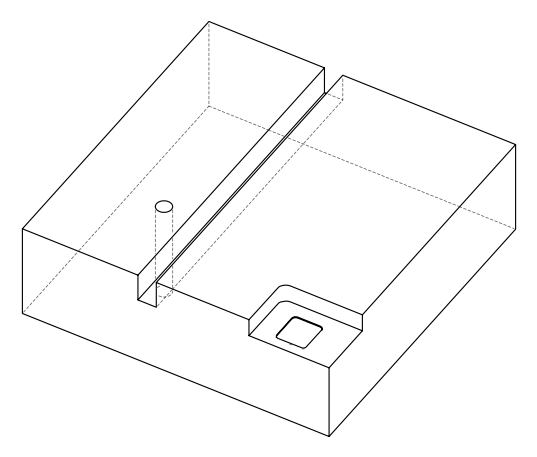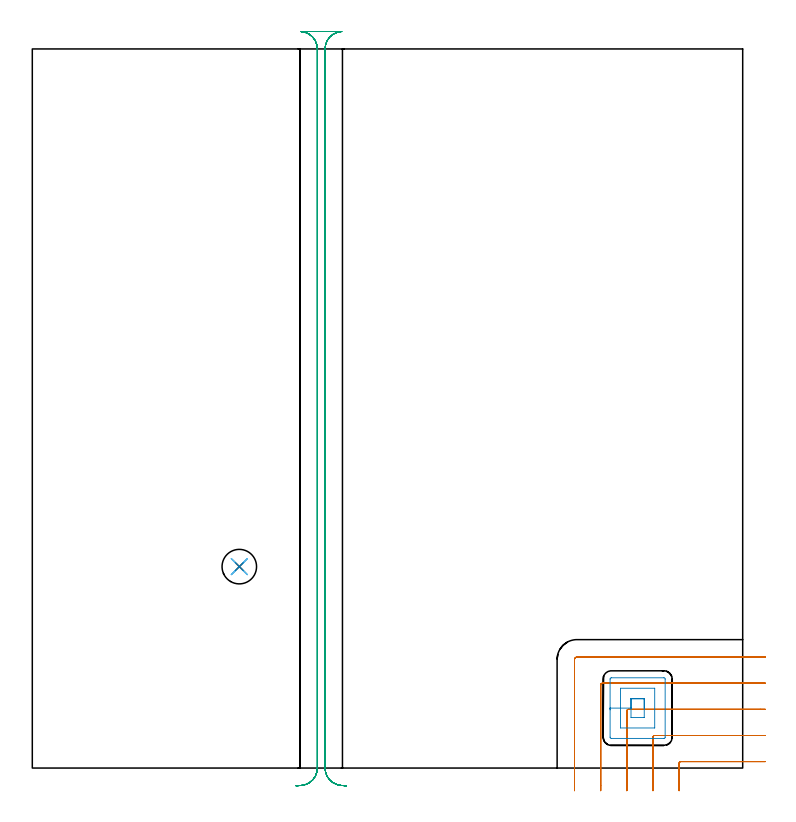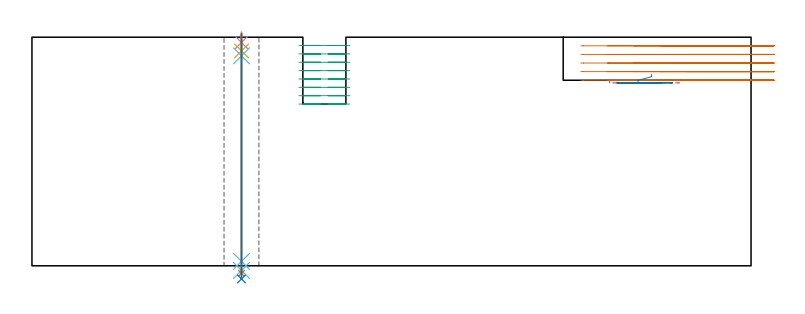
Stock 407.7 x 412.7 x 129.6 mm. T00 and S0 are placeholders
(PLAN: 8 operations, 7 tool changes, 24.1 min)
(1 MILL_CORNER_NOTCH_RECTANGULAR | CORNER_NOTCH_RECTANGULAR | UGT0201_094 | Follow Part, ap 5, ae 75% | 6.93 min | 190845 mm3)
(2 MILL_RECTANGULAR_POCKET | POCKET_RECTANGULAR_STRAIGHT | NXT0201_009 | Follow Part, ap 2, ae 75% | 0.62 min | 2519 mm3)
(3 MILL_RECTANGULAR_SLOT | SLOT_RECTANGULAR | UGT0201_094 | Follow Part, ap 5, ae 75% | 14.77 min | 381845 mm3)
(4 SPOT_DRILL | STEP1HOLE | NXT0321_9005460120000 | 0.05 min | 181 mm3)
(5 DRILL_BLIND_HOLE_INTO_CENTER | STEP1HOLE | NXT0301_023 | 0.04 min | 23 mm3)
(6 GUN_DRILL_THROUGH_HOLE | STEP1HOLE | UGT0307_001 | 0.58 min | 2483 mm3)
(7 SPADE_DRILL_TO_ENLARGE_THROUGH_HOLE | STEP1HOLE | UGT0306_003 | 0.55 min | 13095 mm3)
(8 DRILL_TO_ENLARGE_THROUGH_HOLE | STEP1HOLE | UGT0301_264 | 0.56 min | 24002 mm3)
(TOOL UGT0201_094 | End mill 20 mm | D20 FL38 Z4)
(TOOL NXT0201_009 | ENDMILL 8mm [2P460-0800-NA 1630] | D8 FL26 Z6)
(TOOL NXT0321_9005460120000 | NC Spot Drill, 142deg, 12mm, Carbide, Uncoated | D12 PA142 FL30 Z2)
(TOOL NXT0301_023 | Carbide Drill 5.2mm [860.1-0520-016A1-MM 2214] | D5.2 PA140 FL28 Z2)
(TOOL UGT0307_001 | Gun Drill 5 mm | D5 PA130 FL24 Z1)
(TOOL UGT0306_003 | Spade Drill 12.5mm | D12.5 PA132 FL10 Z2)
(TOOL UGT0301_264 | Twist Drill 19.8 mm | D19.8 PA118 FL140 Z2)
(OP 1 MILL_CORNER_NOTCH_RECTANGULAR)
G17 G21 G94 G90
T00 M6
G54
G17 G0 G90 X420.7 Y3.7 S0 M3
G43 Z139.6 H0
Z124.72
G94 G1 X417.7 F250.
X372.194 F500.
G3 X371.2 Y2.706 R1.
G1 Y-10.
Y-13. F250.
G0 Z139.6
X420.7 Y18.7
Z124.72
G1 X417.7
X357.194 F500.
G3 X356.2 Y17.706 R1.
G1 Y-10.
Y-13. F250.
G0 Z139.6
X420.7 Y33.7
Z124.72
G1 X417.7
X342.195 F500.
G3 X341.2 Y32.705 R1.
G1 Y-10.
Y-13. F250.
G0 Z139.6
X420.7 Y48.7
Z124.72
G1 X417.7
X327.195 F500.
G3 X326.2 Y47.705 R1.
G1 Y-10.
Y-13. F250.
G0 Z139.6
X420.7 Y63.7
Z124.72
G1 X417.7
X312.6 F500.
G3 X311.2 Y62.3 R1.4
G1 Y-10.
Y-13. F250.
G0 Z139.6
X420.7 Y3.7
Z119.84
G1 X417.7
X372.194 F500.
G3 X371.2 Y2.706 R1.
G1 Y-10.
Y-13. F250.
G0 Z139.6
X420.7 Y18.7
Z119.84
G1 X417.7
X357.194 F500.
G3 X356.2 Y17.706 R1.
G1 Y-10.
Y-13. F250.
G0 Z139.6
X420.7 Y33.7
Z119.84
G1 X417.7
X342.195 F500.
G3 X341.2 Y32.705 R1.
G1 Y-10.
Y-13. F250.
G0 Z139.6
X420.7 Y48.7
Z119.84
G1 X417.7
X327.195 F500.
G3 X326.2 Y47.705 R1.
G1 Y-10.
Y-13. F250.
G0 Z139.6
X420.7 Y63.7
Z119.84
G1 X417.7
X312.6 F500.
G3 X311.2 Y62.3 R1.4
G1 Y-10.
Y-13. F250.
G0 Z139.6
X420.7 Y3.7
Z114.96
G1 X417.7
X372.194 F500.
G3 X371.2 Y2.706 R1.
G1 Y-10.
Y-13. F250.
G0 Z139.6
X420.7 Y18.7
Z114.96
G1 X417.7
X357.194 F500.
G3 X356.2 Y17.706 R1.
G1 Y-10.
Y-13. F250.
G0 Z139.6
X420.7 Y33.7
Z114.96
G1 X417.7
X342.195 F500.
G3 X341.2 Y32.705 R1.
G1 Y-10.
Y-13. F250.
G0 Z139.6
X420.7 Y48.7
Z114.96
G1 X417.7
X327.195 F500.
G3 X326.2 Y47.705 R1.
G1 Y-10.
Y-13. F250.
G0 Z139.6
X420.7 Y63.7
Z114.96
G1 X417.7
X312.6 F500.
G3 X311.2 Y62.3 R1.4
G1 Y-10.
Y-13. F250.
G0 Z139.6
X420.7 Y3.7
Z110.08
G1 X417.7
X372.194 F500.
G3 X371.2 Y2.706 R1.
G1 Y-10.
Y-13. F250.
G0 Z139.6
X420.7 Y18.7
Z110.08
G1 X417.7
X357.194 F500.
G3 X356.2 Y17.706 R1.
G1 Y-10.
Y-13. F250.
G0 Z139.6
X420.7 Y33.7
Z110.08
G1 X417.7
X342.195 F500.
G3 X341.2 Y32.705 R1.
G1 Y-10.
Y-13. F250.
G0 Z139.6
X420.7 Y48.7
Z110.08
G1 X417.7
X327.195 F500.
G3 X326.2 Y47.705 R1.
G1 Y-10.
Y-13. F250.
G0 Z139.6
X420.7 Y63.7
Z110.08
G1 X417.7
X312.6 F500.
G3 X311.2 Y62.3 R1.4
G1 Y-10.
Y-13. F250.
G0 Z139.6
X420.7 Y3.7
Z105.2
G1 X417.7
X372.194 F500.
G3 X371.2 Y2.706 R1.
G1 Y-10.
Y-13. F250.
G0 Z139.6
X420.7 Y18.7
Z105.2
G1 X417.7
X357.194 F500.
G3 X356.2 Y17.706 R1.
G1 Y-10.
Y-13. F250.
G0 Z139.6
X420.7 Y33.7
Z105.2
G1 X417.7
X342.195 F500.
G3 X341.2 Y32.705 R1.
G1 Y-10.
Y-13. F250.
G0 Z139.6
X420.7 Y48.7
Z105.2
G1 X417.7
X327.195 F500.
G3 X326.2 Y47.705 R1.
G1 Y-10.
Y-13. F250.
G0 Z139.6
X420.7 Y63.7
Z105.2
G1 X417.7
X312.6 F500.
G3 X311.2 Y62.3 R1.4
G1 Y-10.
Y-13. F250.
G0 Z139.6
M5
M2
(OP 2 MILL_RECTANGULAR_POCKET)
G17 G21 G94 G90
T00 M6
G54
G17 G0 G90 X351.2 Y34.168 S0 M3
G43 Z139.6 H1
Z108.692
G94 G1 Y39.8 Z107.183 F250.
X343.6 Z105.147
Y34.4 Z103.7
Y29. F500.
X351.2
Y39.8
X343.6
Y34.4
X337.6
Y23.
X357.2
Y45.8
X337.6
Y34.4
X331.6
Y17.7
G3 X332.3 Y17. R0.7
G1 X362.5
G3 X363.2 Y17.7 R0.7
G1 Y51.1
G3 X362.5 Y51.8 R0.7
G1 X332.3
G3 X331.6 Y51.1 R0.7
G1 Y34.4
Y33.4
G0 Z139.6
M5
M2
(OP 3 MILL_RECTANGULAR_SLOT)
G17 G21 G94 G90
T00 M6
G54
G17 G0 G90 X180.217 Y-10.202 S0 M3
G43 Z139.6 H0
Z124.862
G94 G1 X177.226 Y-9.97 F250.
G2 X168. Y0. R10. F500.
G1 Y412.7
G2 X177.553 Y422.69 R10.
G1 Y422.7
X154.047
Y422.69
G2 X163.6 Y412.7 R10.
G1 Y0.
G2 X154.374 Y-9.97 R10.
G1 X151.383 Y-10.202 F250.
G0 X180.217 Z120.125
G1 X177.226 Y-9.97
G2 X168. Y0. R10. F500.
G1 Y412.7
G2 X177.553 Y422.69 R10.
G1 Y422.7
X154.047
Y422.69
G2 X163.6 Y412.7 R10.
G1 Y0.
G2 X154.374 Y-9.97 R10.
G1 X151.383 Y-10.202 F250.
G0 X180.217 Z115.387
G1 X177.226 Y-9.97
G2 X168. Y0. R10. F500.
G1 Y412.7
G2 X177.553 Y422.69 R10.
G1 Y422.7
X154.047
Y422.69
G2 X163.6 Y412.7 R10.
G1 Y0.
G2 X154.374 Y-9.97 R10.
G1 X151.383 Y-10.202 F250.
G0 X180.217 Z110.65
G1 X177.226 Y-9.97
G2 X168. Y0. R10. F500.
G1 Y412.7
G2 X177.553 Y422.69 R10.
G1 Y422.7
X154.047
Y422.69
G2 X163.6 Y412.7 R10.
G1 Y0.
G2 X154.374 Y-9.97 R10.
G1 X151.383 Y-10.202 F250.
G0 X180.217 Z105.912
G1 X177.226 Y-9.97
G2 X168. Y0. R10. F500.
G1 Y412.7
G2 X177.553 Y422.69 R10.
G1 Y422.7
X154.047
Y422.69
G2 X163.6 Y412.7 R10.
G1 Y0.
G2 X154.374 Y-9.97 R10.
G1 X151.383 Y-10.202 F250.
G0 X180.217 Z101.175
G1 X177.226 Y-9.97
G2 X168. Y0. R10. F500.
G1 Y412.7
G2 X177.553 Y422.69 R10.
G1 Y422.7
X154.047
Y422.69
G2 X163.6 Y412.7 R10.
G1 Y0.
G2 X154.374 Y-9.97 R10.
G1 X151.383 Y-10.202 F250.
G0 X180.217 Z96.437
G1 X177.226 Y-9.97
G2 X168. Y0. R10. F500.
G1 Y412.7
G2 X177.553 Y422.69 R10.
G1 Y422.7
X154.047
Y422.69
G2 X163.6 Y412.7 R10.
G1 Y0.
G2 X154.374 Y-9.97 R10.
G1 X151.383 Y-10.202 F250.
G0 X180.217 Z91.7
G1 X177.226 Y-9.97
G2 X168. Y0. R10. F500.
G1 Y412.7
G2 X177.553 Y422.69 R10.
G1 Y422.7
X154.047
Y422.69
G2 X163.6 Y412.7 R10.
G1 Y0.
G2 X154.374 Y-9.97 R10.
G1 X151.383 Y-10.202 F250.
G0 Z139.6
M5
M2
(OP 4 SPOT_DRILL)
G17 G21 G94 G90
T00 M6
G54
G17 G0 G90 X118.8 Y115.6 S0 M3
G43 Z139.6 H0
G94 G81 G98 Z126.6 F250. R132.6
G80
M5
M2
(OP 5 DRILL_BLIND_HOLE_INTO_CENTER)
G17 G21 G94 G90
T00 M6
G54
G17 G0 G90 X118.8 Y115.6 S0 M3
G43 Z139.6 H1
G94 G81 G98 Z121.8 F250. R131.6
G80
M5
M2
(OP 6 GUN_DRILL_THROUGH_HOLE)
G17 G21 G94 G90
T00 M6
G54
G17 G0 G90 X118.8 Y115.6 M8
G43 Z139.6 H0
Z127.462
S716 M3
G94 G1 Z119.044 F125. M26
G4 X.084
Z2.5 F250.
G4 X.084
Z-2.666 F125.
G4 X.084
M5
M9
G0 Z127.462
Z139.6
M2
(OP 7 SPADE_DRILL_TO_ENLARGE_THROUGH_HOLE)
G17 G21 G94 G90
T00 M6
G54
G17 G0 G90 X118.8 Y115.6 S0 M3
G43 Z139.6 H0
G94 G73 G98 Z-4.283 F250. Q12.171 R131.6
G80
M5
M2
(OP 8 DRILL_TO_ENLARGE_THROUGH_HOLE)
G17 G21 G94 G90
T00 M6
G54
G17 G0 G90 X118.8 Y115.6 S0 M3
G43 Z139.6 H0
G94 G73 G98 Z-7.449 F250. Q19.578 R131.6
G80
M5
M2
